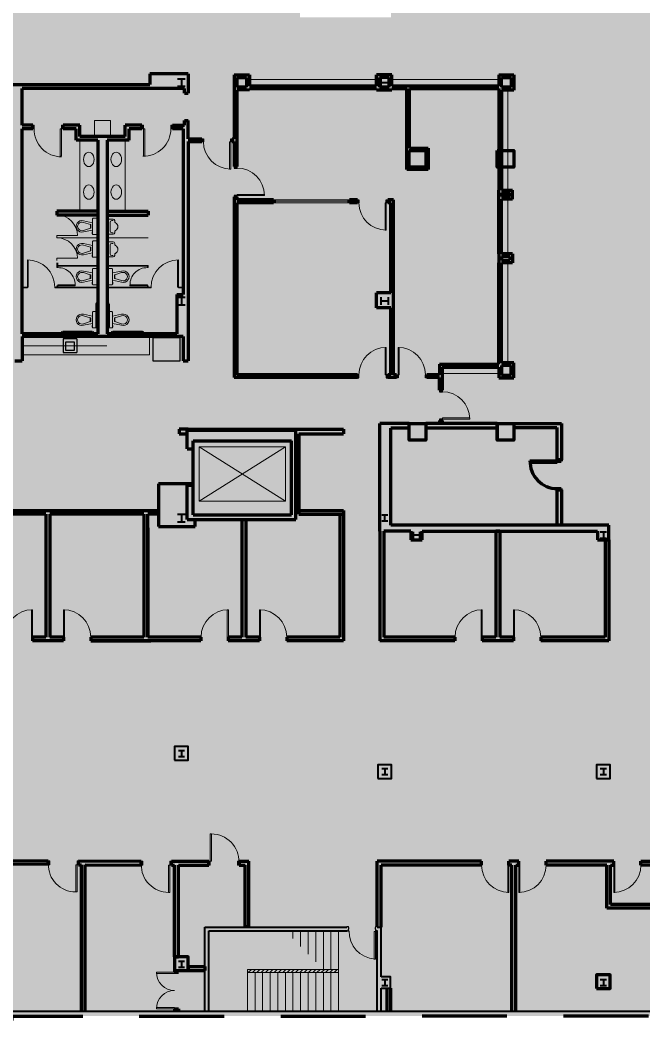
# Model space of a CAD drawing. Header units: inches. Extents: x -2124 to 6036, y -4479 to 801.
# Drawn here: x 591 to 1412, y -2384 to -1068 of the extents above; entities that cross this region are included whole.
import ezdxf

# ---------------------------------------------------------------- set-up
doc = ezdxf.new("R2010")
doc.units = ezdxf.units.IN
doc.header["$MEASUREMENT"] = 0
doc.linetypes.add('DGN Style 2', pattern=[186.341636, 111.804981, -74.536654])
doc.layers.add('A-AREA-TENANT 6', color=7, linetype='DGN Style 2', lineweight=80, true_color=0xb3ecff)
doc.layers.add('A-AREA-UNKNOWN', color=7, linetype='DGN Style 2', lineweight=80, true_color=0xff6b6e)
for name, color, linetype, lineweight in [('A-AREA-VERTICAL', 253, 'DGN Style 2', 80), ('a-bp-02N-_-03S - A-COLS', 2, 'Continuous', 70), ('a-bp-02N-_-03S - A-DOOR', 1, 'Continuous', 13), ('a-bp-02N-_-03S - A-FLOR-EVTR', 2, 'Continuous', 13), ('a-bp-02N-_-03S - A-FLOR-STRS', 2, 'Continuous', 13), ('a-bp-02N-_-03S - A-GLAZ', 2, 'Continuous', 0), ('a-bp-02N-_-03S - A-WALL-FULL', 6, 'Continuous', 70), ('a-fp-02N-_-03S - A-DOOR', 1, 'Continuous', 13), ('a-fp-02N-_-03S - A-EQUIP', 2, 'Continuous', 30), ('a-fp-02N-_-03S - A-FLOR-PFIX', 3, 'Continuous', 13), ('a-fp-02N-_-03S - A-FLOR-WDWK', 7, 'Continuous', 13), ('a-fp-02N-_-03S - A-GLAZ', 2, 'Continuous', 13), ('a-fp-02N-_-03S - A-WALL-FULL', 6, 'Continuous', 70)]:
    doc.layers.add(name, color=color, linetype=linetype, lineweight=lineweight)

# ---------------------------------------------------------------- blocks, each defined once
blk = doc.blocks.new('COLUMN_1')
at = {"layer": 'a-bp-02N-_-03S - A-COLS', "linetype": 'Continuous', "lineweight": 40}
for p, q in [((-5, 5), (5, 5)), ((0, 5), (0, -5)), ((-5, -5), (5, -5))]:
    blk.add_line(p, q, dxfattribs=at)
blk = doc.blocks.new('W8_1')
at = {"layer": 'a-bp-02N-_-03S - A-COLS', "linetype": 'Continuous', "lineweight": 40}
for p, q in [((-4, 4), (4, 4)), ((0, -4), (0, 4)), ((-4, -4), (4, -4))]:
    blk.add_line(p, q, dxfattribs=at)
blk = doc.blocks.new('DRJAMB_18')
at = {"layer": 'a-bp-02N-_-03S - A-GLAZ', "lineweight": 30}
for p, q in [((0, 0.183), (0.063, 0.183)), ((0, 0.183), (0, 0.163)), ((0, 0), (0, 0.015)), ((0, 0), (0.063, 0)), ((0.063, 0.183), (0.063, 0.119)), ((0.063, 0.119), (0.079, 0.119)), ((0.063, 0.048), (0.079, 0.048)), ((0.063, 0.048), (0.063, 0)), ((0.079, 0.119), (0.079, 0.048))]:
    blk.add_line(p, q, dxfattribs=at)
blk = doc.blocks.new('DRJAMB_19')
at = {"layer": 'a-bp-02N-_-03S - A-GLAZ', "lineweight": 30}
for p, q in [((0, 0.183), (0.064, 0.183)), ((0, 0.183), (0, 0.163)), ((0, 0), (0, 0.015)), ((0, 0), (0.064, 0)), ((0.064, 0.183), (0.064, 0.119)), ((0.064, 0.119), (0.079, 0.119)), ((0.064, 0.048), (0.079, 0.048)), ((0.064, 0.048), (0.064, 0)), ((0.079, 0.119), (0.079, 0.048))]:
    blk.add_line(p, q, dxfattribs=at)
blk = doc.blocks.new('*U190')
at = {"layer": 'a-bp-02N-_-03S - A-DOOR', "lineweight": 13, "flags": 128}
blk.add_lwpolyline([(17.8, 14.6), (15.8, 14.6), (15.8, -21.5), (17.8, -21.5), (17.8, 14.6)], close=True, dxfattribs=at)
at = {"layer": 'a-bp-02N-_-03S - A-DOOR', "lineweight": 0}
blk.add_arc((18.8, 14.5), 36, 177.9186, 266.8153, dxfattribs=at)
at = {"layer": 'a-bp-02N-_-03S - A-GLAZ', "lineweight": 30, "extrusion": (0, 0, -1), "xscale": 31.49606299212599, "yscale": 31.49606299212599, "zscale": 31.49606299212599, "rotation": 180}
blk.add_blockref('DRJAMB_19', (20, 21.5), dxfattribs=at)
at = {"layer": 'a-bp-02N-_-03S - A-GLAZ', "lineweight": 30, "xscale": 31.49606299212599, "yscale": 31.49606299212599, "zscale": 31.49606299212599, "rotation": 180}
blk.add_blockref('DRJAMB_18', (20, 21.5), dxfattribs=at)
blk = doc.blocks.new('*U199')
at = {"layer": 'a-bp-02N-_-03S - A-FLOR-EVTR', "linetype": 'Continuous'}
for p, q in [((-56.875, -35.75), (-56.875, 35.75)), ((56.875, -35.75), (56.875, 35.75))]:
    blk.add_line(p, q, dxfattribs=at)
at = {"layer": 'a-bp-02N-_-03S - A-FLOR-EVTR', "linetype": 'Continuous', "lineweight": 0, "flags": 128}
for points in [[(56.875, 35.75), (-56.875, -35.75)], [(-56.875, 35.75), (56.875, -35.75)]]:
    blk.add_lwpolyline(points, dxfattribs=at)
at = {"layer": 'a-bp-02N-_-03S - A-FLOR-EVTR', "linetype": 'Continuous', "flags": 128}
for points in [[(-56.875, 35.75), (56.875, 35.75)], [(-56.875, -35.75), (56.875, -35.75)]]:
    blk.add_lwpolyline(points, dxfattribs=at)
blk = doc.blocks.new('TOILET_1')
at = {"layer": 'a-fp-02N-_-03S - A-FLOR-PFIX'}
for p, q in [((-0.312, 0), (0, 0)), ((0, 0), (0.309, 0)), ((-0.344, -0.197), (-0.344, -0.032)), ((0.309, -0.228), (-0.312, -0.228)), ((-0.233, -0.609), (-0.154, -0.228)), ((-0.17, -0.609), (-0.078, -0.32)), ((-0.078, -0.32), (-0.078, -0.304)), ((-0.078, -0.304), (0.075, -0.304)), ((0.075, -0.32), (-0.078, -0.32)), ((0.075, -0.304), (0.075, -0.32)), ((0.075, -0.32), (0.166, -0.609)), ((0.151, -0.228), (0.23, -0.609)), ((0.233, -0.244), (0.233, -0.228)), ((0.233, -0.228), (0.309, -0.228)), ((0.309, -0.244), (0.233, -0.244)), ((0.309, -0.228), (0.309, -0.244)), ((0.341, -0.032), (0.341, -0.197))]:
    blk.add_line(p, q, dxfattribs=at)
for centre, radius, start, end in [((-0.312, -0.032), 0.0317, 89.9947, 180.0018), ((-0.312, -0.197), 0.0317, 179.9982, 270.0053), ((0.309, -0.032), 0.0317, 359.9982, 90.0018), ((0.309, -0.197), 0.0317, 269.9982, 0.0018), ((-0.002, -0.675), 0.241, 164.0836, 15.9164), ((-0.002, -0.673), 0.18, 159.1532, 20.8468)]:
    blk.add_arc(centre, radius, start, end, dxfattribs=at)
blk = doc.blocks.new('COLCOV_1')
at = {"layer": 'a-fp-02N-_-03S - A-WALL-FULL', "linetype": 'Continuous', "lineweight": 40, "flags": 128}
blk.add_lwpolyline([(-9, -9), (9, -9), (9, 9), (-9, 9), (-9, -9)], close=True, dxfattribs=at)

msp = doc.modelspace()

# ---------------------------------------------------------------- hatches: boundary and pattern name
at = {"layer": 'A-AREA-TENANT 6'}
msp.add_hatch(color=256, dxfattribs=at).paths.add_polyline_path([(1430.2, -2386.9), (1587.1, -2386.9), (1587.1, -2306.6), (1592.1, -2306.6), (1592.1, -1732.9), (1610, -1732.9), (1610, -1273.8), (2117.7, -1273.8), (2117.7, -677.1), (1161.9, -677.1), (1161.9, -978.9), (1080, -978.9), (1080, -1064.4), (960.2, -1064.4), (960.2, -989.9), (797.4, -989.9), (797.4, -594.1), (998, -594.1), (998, -581.9), (954.9, -581.9), (954.9, -343.6), (1074.9, -343.6), (1074.9, 4.9), (1062, 4.9), (1062, -58.1), (1010.8, -113.5), (865.2, -113.6), (805, -48.3), (805, -3.4), (-1, -3.4), (-1, -2380.8), (811.6, -1726.4), (812.9, -1607.6), (954.9, -1608.5), (954.9, -1726.4), (811.6, -1726.4), (-1, -2380.8), (15, -2380.8), (15, -2386.9), (581, -2386.9), (581, -2381.1), (835, -2381.1), (835, -2263.9), (1067, -2263.9), (1067, -2381.1), (1430.2, -2381)])
at = {"layer": 'A-AREA-VERTICAL'}
msp.add_hatch(color=256, dxfattribs=at).paths.add_polyline_path([(811.6, -1726.4), (811.6, -1608.5), (811.6, -1607.6), (954.9, -1607.6), (954.9, -1726.4)])

# ---------------------------------------------------------------- linework, layer by layer
at = {"layer": 'A-AREA-UNKNOWN', "color": 1, "true_color": 0xff1216, "flags": 128}
msp.add_lwpolyline([(15, -2380.8), (15, -2386.9), (581, -2386.9), (581, -2381.1), (835, -2381.1), (1067, -2381.1), (1430.2, -2381), (1430.2, -2386.9), (1587.1, -2386.9), (1587.1, -2306.6), (1592.1, -2306.6), (1592.1, -1828.3), (1592.1, -1732.9), (1610, -1732.9), (1610, -1273.8), (2405.8, -1273.8), (2405.8, -1283.2), (2613.1, -1283.2), (2613.1, -1289), (2775.9, -1289), (2775.9, -776), (2775.9, -704), (2644.2, -704), (2644.2, -263.5), (2774.8, -263.5), (2775.6, -58.3), (2739.6, -58.3), (2739.6, -30.1), (2339.7, -30.1), (2339.7, 6.7), (1578, 6.7), (1578, 5.6), (1062, 4.9), (1062, -58.1), (1045.2, -76.2), (1010.8, -113.5), (865.2, -113.6), (805, -48.3), (805, -3.4), (-1, -3.4), (-1, -2380.8), (15, -2380.8)], close=True, dxfattribs=at)
at = {"layer": 'A-AREA-VERTICAL', "extrusion": (0, 0, -1)}
msp.add_solid([(-835, -2263.9), (-1067, -2263.9), (-835, -2381.1), (-1067, -2381.1)], dxfattribs=at)
at = {"layer": 'a-bp-02N-_-03S - A-COLS', "linetype": 'Continuous', "lineweight": 70, "flags": 128}
for points in [[(1104.2, -1240), (1126.2, -1240), (1126.2, -1262), (1104.2, -1262), (1104.2, -1240)], [(1220.2, -1240), (1242.2, -1240), (1242.2, -1262), (1220.2, -1262), (1220.2, -1240)], [(1104.2, -1600), (1126.2, -1600), (1126.2, -1622), (1104.2, -1622), (1104.2, -1600)], [(1220.2, -1600), (1242.2, -1600), (1242.2, -1622), (1220.2, -1622), (1220.2, -1600)]]:
    msp.add_lwpolyline(points, close=True, dxfattribs=at)
at = {"layer": 'a-bp-02N-_-03S - A-FLOR-STRS'}
for p, q in [((951, -2279.1), (951, -2268.9)), ((961, -2289.3), (961, -2268.9)), ((971, -2299.5), (971, -2268.9)), ((981, -2309.7), (981, -2268.9)), ((991, -2319.9), (991, -2268.9)), ((1001, -2319.9), (1001, -2268.9)), ((1011, -2319.9), (1011, -2268.9)), ((891, -2323.9), (891, -2319.9)), ((891, -2319.9), (1011, -2319.9)), ((891, -2323.9), (1011, -2323.9)), ((891, -2323.9), (891, -2374.9)), ((892.1, -2323.9), (896.1, -2319.9)), ((897.8, -2323.9), (901.8, -2319.9)), ((901, -2323.9), (901, -2374.9)), ((903.5, -2323.9), (907.5, -2319.9)), ((909.1, -2323.9), (913.1, -2319.9)), ((911, -2323.9), (911, -2374.9)), ((914.8, -2323.9), (918.8, -2319.9)), ((920.4, -2323.9), (924.4, -2319.9)), ((921, -2323.9), (921, -2374.9)), ((926.1, -2323.9), (930.1, -2319.9)), ((931, -2323.9), (931, -2374.9)), ((931.7, -2323.9), (935.7, -2319.9)), ((937.4, -2323.9), (941.4, -2319.9)), ((941, -2323.9), (941, -2374.9)), ((943.1, -2323.9), (947.1, -2319.9)), ((948.7, -2323.9), (952.7, -2319.9)), ((951, -2323.9), (951, -2374.9)), ((954.4, -2323.9), (958.4, -2319.9)), ((960, -2323.9), (964, -2319.9)), ((961, -2323.9), (961, -2374.9)), ((965.7, -2323.9), (969.7, -2319.9)), ((971, -2323.9), (971, -2374.9)), ((971.3, -2323.9), (975.3, -2319.9)), ((977, -2323.9), (981, -2319.9)), ((981, -2323.9), (981, -2374.9)), ((982.6, -2323.9), (986.6, -2319.9)), ((988.3, -2323.9), (992.3, -2319.9)), ((991, -2323.9), (991, -2374.9)), ((994, -2323.9), (998, -2319.9)), ((999.6, -2323.9), (1003.6, -2319.9)), ((1001, -2323.9), (1001, -2374.9)), ((1005.3, -2323.9), (1009.3, -2319.9)), ((1010.9, -2323.9), (1011, -2323.8)), ((1011, -2323.9), (1011, -2319.9)), ((1011, -2323.9), (1011, -2374.9))]:
    msp.add_line(p, q, dxfattribs=at)
at = {"layer": 'a-bp-02N-_-03S - A-WALL-FULL'}
for p, q in [((811.6, -1608.5), (954.9, -1608.5)), ((811.6, -1633.4), (811.6, -1608.5)), ((954.9, -1726.4), (954.9, -1608.5)), ((819.6, -1622.9), (948.9, -1622.9)), ((819.6, -1633.4), (819.6, -1622.9)), ((948.9, -1720.4), (948.9, -1622.9)), ((811.6, -1633.4), (819.6, -1633.4)), ((811.6, -1726.4), (811.6, -1681.4)), ((811.6, -1681.4), (819.6, -1681.4)), ((819.6, -1693.4), (819.6, -1681.4)), ((819.6, -1720.4), (819.6, -1693.4)), ((819.6, -1720.4), (948.9, -1720.4)), ((811.6, -1726.4), (954.9, -1726.4))]:
    msp.add_line(p, q, dxfattribs=at)
at = {"layer": 'a-bp-02N-_-03S - A-WALL-FULL', "linetype": 'Continuous'}
msp.add_line((819.6, -1681.4), (819.6, -1633.4), dxfattribs=at)
at = {"layer": 'a-bp-02N-_-03S - A-WALL-FULL', "linetype": 'Continuous', "lineweight": 40}
for p, q in [((835, -2374.9), (835, -2263.9)), ((835, -2263.9), (1022, -2263.9)), ((840, -2374.9), (840, -2268.9)), ((840, -2268.9), (1022, -2268.9)), ((1062, -2263.9), (1067, -2263.9)), ((1062, -2374.9), (1062, -2268.9)), ((1067, -2329.4), (1067, -2263.9)), ((1067, -2374.9), (1067, -2344.4))]:
    msp.add_line(p, q, dxfattribs=at)
at = {"layer": 'a-bp-02N-_-03S - A-WALL-FULL', "linetype": 'Continuous', "lineweight": 40, "flags": 128}
for points in [[(1067, -2344.4), (1079.5, -2344.4), (1079.5, -2329.4), (1067, -2329.4)], [(15.5, -2374.9), (1578, -2374.9), (1578, -2344.4)]]:
    msp.add_lwpolyline(points, dxfattribs=at)
at = {"layer": 'a-fp-02N-_-03S - A-DOOR'}
for p, q in [((608, -1206.5), (610, -1206.5)), ((610, -1211.4), (610, -1206.5)), ((646, -1211.5), (646, -1206.5)), ((648, -1206.5), (646, -1206.5)), ((752, -1206.5), (754, -1206.5)), ((754, -1211.5), (754, -1206.5)), ((790, -1211.5), (790, -1206.5)), ((792, -1206.5), (790, -1206.5)), ((608, -1211.5), (610, -1211.5)), ((644.2, -1211.5), (644.2, -1247.5)), ((646, -1211.5), (644.2, -1211.5)), ((646, -1211.5), (648, -1211.5)), ((646, -1211.5), (646, -1247.5)), ((754, -1211.5), (752, -1211.5)), ((754, -1211.5), (754, -1247.5)), ((754, -1211.5), (755.8, -1211.5)), ((755.8, -1211.5), (755.8, -1247.5)), ((792, -1211.5), (790, -1211.5)), ((646, -1247.5), (644.2, -1247.5)), ((754, -1247.5), (755.8, -1247.5)), ((841.9, -2177.1), (841.9, -2141.1)), ((841.9, -2141.1), (843.7, -2141.1)), ((843.7, -2177.1), (843.7, -2141.1)), ((628.4, -2176.6), (630.4, -2176.6)), ((628.4, -2181.6), (630.4, -2181.6)), ((630.4, -2181.6), (630.4, -2176.6)), ((664.6, -2181.6), (664.6, -2217.6)), ((666.4, -2181.6), (664.6, -2181.6)), ((666.4, -2181.6), (666.4, -2176.6)), ((668.4, -2176.6), (666.4, -2176.6)), ((666.4, -2181.6), (668.4, -2181.6)), ((666.4, -2181.6), (666.4, -2217.6)), ((750.9, -2177.1), (752.9, -2177.1)), ((750.9, -2182.1), (752.9, -2182.1)), ((752.9, -2182.1), (752.9, -2177.1)), ((787.1, -2182.1), (787.1, -2218.1)), ((788.9, -2182.1), (787.1, -2182.1)), ((788.9, -2182.1), (788.9, -2177.1)), ((790.9, -2177.1), (788.9, -2177.1)), ((788.9, -2182.1), (790.9, -2182.1)), ((788.9, -2182.1), (788.9, -2218.1)), ((839.9, -2177.1), (841.9, -2177.1)), ((841.9, -2182.1), (839.9, -2182.1)), ((841.9, -2182.1), (841.9, -2177.1)), ((841.9, -2177.1), (843.7, -2177.1)), ((877.9, -2182.1), (877.9, -2177.1)), ((879.9, -2177.1), (877.9, -2177.1)), ((879.9, -2182.1), (877.9, -2182.1)), ((666.4, -2217.6), (664.6, -2217.6)), ((788.9, -2218.1), (787.1, -2218.1)), ((794.9, -2323.5), (770.9, -2323.5)), ((770.9, -2325.2), (770.9, -2323.5)), ((794.9, -2325.2), (770.9, -2325.2)), ((794.9, -2325.2), (794.9, -2323.5)), ((794.9, -2369.8), (770.9, -2369.8)), ((770.9, -2369.8), (770.9, -2371.5)), ((794.9, -2371.5), (770.9, -2371.5)), ((794.9, -2369.8), (794.9, -2371.5))]:
    msp.add_line(p, q, dxfattribs=at)
at = {"layer": 'a-fp-02N-_-03S - A-DOOR', "flags": 128}
for points in [[(867.5, -1228.4), (868.9, -1228.4), (868.9, -1264.4), (867.5, -1264.4), (867.5, -1228.4)], [(877.3, -1297.9), (877.3, -1299.2), (913.3, -1299.2), (913.3, -1297.9), (877.3, -1297.9)], [(1072.5, -1309), (1073.9, -1309), (1073.9, -1345), (1072.5, -1345), (1072.5, -1309)], [(1072.5, -1535.6), (1073.9, -1535.6), (1073.9, -1499.6), (1072.5, -1499.6), (1072.5, -1535.6)], [(1090.9, -1535.6), (1089.5, -1535.6), (1089.5, -1499.6), (1090.9, -1499.6), (1090.9, -1535.6)], [(1148, -1592.6), (1148, -1594), (1184, -1594), (1184, -1592.6), (1148, -1592.6)], [(606.3, -1881.5), (607.7, -1881.5), (607.7, -1845.5), (606.3, -1845.5), (606.3, -1881.5)], [(649.9, -1881.5), (648.5, -1881.5), (648.5, -1845.5), (649.9, -1845.5), (649.9, -1881.5)], [(864.4, -1881.5), (865.8, -1881.5), (865.8, -1845.5), (864.4, -1845.5), (864.4, -1881.5)], [(908, -1881.5), (906.7, -1881.5), (906.7, -1845.5), (908, -1845.5), (908, -1881.5)], [(1199.1, -1881.5), (1200.5, -1881.5), (1200.5, -1845.5), (1199.1, -1845.5), (1199.1, -1881.5)], [(1242.7, -1881.5), (1241.4, -1881.5), (1241.4, -1845.5), (1242.7, -1845.5), (1242.7, -1881.5)], [(1234.2, -2182.1), (1235.6, -2182.1), (1235.6, -2218.1), (1234.2, -2218.1), (1234.2, -2182.1)], [(1250, -2182.1), (1248.6, -2182.1), (1248.6, -2218.1), (1250, -2218.1), (1250, -2182.1)], [(1375, -2182.1), (1373.6, -2182.1), (1373.6, -2218.1), (1375, -2218.1), (1375, -2182.1)]]:
    msp.add_lwpolyline(points, close=True, dxfattribs=at)
at = {"layer": 'a-fp-02N-_-03S - A-DOOR'}
for centre, radius, start, end in [((646, -1212.4), 36, 178.293, 270), ((754, -1211.5), 36, 268.293, 0), ((843.7, -2177.1), 36, 358.293, 90), ((664.6, -2181.6), 36, 178.293, 270), ((787.1, -2182.1), 36, 178.293, 270), ((794.9, -2323.5), 24, 180, 270), ((794.9, -2371.5), 24, 90, 180)]:
    msp.add_arc(centre, radius, start, end, dxfattribs=at)
at = {"layer": 'a-fp-02N-_-03S - A-DOOR', "lineweight": 0}
for centre, start, end in [((868.9, -1228.4), 180, 270), ((877.3, -1299.2), 360, 90), ((1073.9, -1309), 180, 270), ((1073.9, -1535.6), 90, 180), ((1089.5, -1535.6), 0, 90), ((1148, -1594), 360, 90), ((607.7, -1881.5), 90, 180), ((648.5, -1881.5), 0, 90), ((865.8, -1881.5), 90, 180), ((906.7, -1881.5), 0, 90), ((1200.5, -1881.5), 90, 180), ((1241.4, -1881.5), 0, 90), ((1235.6, -2182.1), 180, 270)]:
    msp.add_arc(centre, 36, start, end, dxfattribs=at)
at = {"layer": 'a-fp-02N-_-03S - A-DOOR', "lineweight": 0, "extrusion": (0, 0, -1)}
for centre in [(-1248.6, -2182.1), (-1373.6, -2182.1)]:
    msp.add_arc(centre, 36, 180, 270, dxfattribs=at)
at = {"layer": 'a-fp-02N-_-03S - A-EQUIP'}
for p, q in [((666.2, -1488.4), (648.2, -1488.4)), ((648.2, -1488.4), (648.2, -1506.4)), ((663.2, -1492.9), (651.2, -1492.9)), ((651.2, -1492.9), (651.2, -1503.4)), ((663.2, -1503.4), (663.2, -1492.9)), ((666.2, -1488.4), (666.2, -1506.4)), ((648.2, -1506.4), (666.2, -1506.4)), ((651.2, -1503.4), (663.2, -1503.4))]:
    msp.add_line(p, q, dxfattribs=at)
at = {"layer": 'a-fp-02N-_-03S - A-EQUIP', "flags": 128}
msp.add_lwpolyline([(802.1, -1517.1), (802.1, -1487.1), (766.1, -1487.1), (766.1, -1517.1), (802.1, -1517.1)], dxfattribs=at)
at = {"layer": 'a-fp-02N-_-03S - A-FLOR-PFIX'}
for p, q in [((689.5, -1200.5), (710.5, -1200.5)), ((689.5, -1221.5), (689.5, -1200.5)), ((710.5, -1200.5), (710.5, -1221.5)), ((670, -1226.4), (670, -1320.2)), ((730, -1226.4), (730, -1320.2)), ((675.2, -1249.3), (675, -1251.7)), ((675.9, -1247), (675.2, -1249.3)), ((677, -1245), (675.9, -1247)), ((678.4, -1243.5), (677, -1245)), ((680.1, -1242.6), (678.4, -1243.5)), ((681.9, -1242.3), (680.1, -1242.6)), ((683.7, -1242.6), (681.9, -1242.3)), ((685.4, -1243.5), (683.7, -1242.6)), ((686.8, -1245), (685.4, -1243.5)), ((687.9, -1247), (686.8, -1245)), ((688.6, -1249.3), (687.9, -1247)), ((688.9, -1251.7), (688.6, -1249.3)), ((711.1, -1251.7), (711.4, -1249.3)), ((711.4, -1249.3), (712.1, -1247)), ((712.1, -1247), (713.2, -1245)), ((713.2, -1245), (714.6, -1243.5)), ((714.6, -1243.5), (716.3, -1242.6)), ((716.3, -1242.6), (718.1, -1242.3)), ((718.1, -1242.3), (719.9, -1242.6)), ((719.9, -1242.6), (721.6, -1243.5)), ((721.6, -1243.5), (723, -1245)), ((723, -1245), (724.1, -1247)), ((724.1, -1247), (724.8, -1249.3)), ((724.8, -1249.3), (725, -1251.7)), ((675, -1251.7), (675.2, -1254.2)), ((675.2, -1254.2), (675.9, -1256.5)), ((675.9, -1256.5), (677, -1258.4)), ((677, -1258.4), (678.4, -1259.9)), ((678.4, -1259.9), (680.1, -1260.9)), ((680.1, -1260.9), (681.9, -1261.2)), ((681.9, -1261.2), (683.7, -1260.9)), ((683.7, -1260.9), (685.4, -1259.9)), ((685.4, -1259.9), (686.8, -1258.4)), ((686.8, -1258.4), (687.9, -1256.5)), ((687.9, -1256.5), (688.6, -1254.2)), ((688.6, -1254.2), (688.9, -1251.7)), ((711.4, -1254.2), (711.1, -1251.7)), ((712.1, -1256.5), (711.4, -1254.2)), ((713.2, -1258.4), (712.1, -1256.5)), ((714.6, -1259.9), (713.2, -1258.4)), ((716.3, -1260.9), (714.6, -1259.9)), ((718.1, -1261.2), (716.3, -1260.9)), ((719.9, -1260.9), (718.1, -1261.2)), ((721.6, -1259.9), (719.9, -1260.9)), ((723, -1258.4), (721.6, -1259.9)), ((724.1, -1256.5), (723, -1258.4)), ((724.8, -1254.2), (724.1, -1256.5)), ((725, -1251.7), (724.8, -1254.2)), ((677, -1288.2), (675.9, -1290.1)), ((678.4, -1286.7), (677, -1288.2)), ((680.1, -1285.7), (678.4, -1286.7)), ((681.9, -1285.4), (680.1, -1285.7)), ((683.7, -1285.7), (681.9, -1285.4)), ((685.4, -1286.7), (683.7, -1285.7)), ((686.8, -1288.2), (685.4, -1286.7)), ((687.9, -1290.1), (686.8, -1288.2)), ((712.1, -1290.1), (713.2, -1288.2)), ((713.2, -1288.2), (714.6, -1286.7)), ((714.6, -1286.7), (716.3, -1285.7)), ((716.3, -1285.7), (718.1, -1285.4)), ((718.1, -1285.4), (719.9, -1285.7)), ((719.9, -1285.7), (721.6, -1286.7)), ((721.6, -1286.7), (723, -1288.2)), ((723, -1288.2), (724.1, -1290.1)), ((675.2, -1292.4), (675, -1294.9)), ((675, -1294.9), (675.2, -1297.3)), ((675.9, -1290.1), (675.2, -1292.4)), ((675.2, -1297.3), (675.9, -1299.6)), ((675.9, -1299.6), (677, -1301.5)), ((677, -1301.5), (678.4, -1303)), ((685.4, -1303), (686.8, -1301.5)), ((686.8, -1301.5), (687.9, -1299.6)), ((688.6, -1292.4), (687.9, -1290.1)), ((687.9, -1299.6), (688.6, -1297.3)), ((688.9, -1294.9), (688.6, -1292.4)), ((688.6, -1297.3), (688.9, -1294.9)), ((711.1, -1294.9), (711.4, -1292.4)), ((711.4, -1297.3), (711.1, -1294.9)), ((711.4, -1292.4), (712.1, -1290.1)), ((712.1, -1299.6), (711.4, -1297.3)), ((713.2, -1301.5), (712.1, -1299.6)), ((714.6, -1303), (713.2, -1301.5)), ((723, -1301.5), (721.6, -1303)), ((724.1, -1299.6), (723, -1301.5)), ((724.1, -1290.1), (724.8, -1292.4)), ((724.8, -1297.3), (724.1, -1299.6)), ((724.8, -1292.4), (725, -1294.9)), ((725, -1294.9), (724.8, -1297.3)), ((678.4, -1303), (680.1, -1304)), ((680.1, -1304), (681.9, -1304.3)), ((681.9, -1304.3), (683.7, -1304)), ((683.7, -1304), (685.4, -1303)), ((716.3, -1304), (714.6, -1303)), ((718.1, -1304.3), (716.3, -1304)), ((719.9, -1304), (718.1, -1304.3)), ((721.6, -1303), (719.9, -1304)), ((714.1, -1330.4), (706.1, -1330.4)), ((710.1, -1334.4), (710.1, -1346.4)), ((714.1, -1332.4), (712.1, -1332.4)), ((716.1, -1333.4), (716.1, -1332.4)), ((639.9, -1355.1), (639.9, -1352.1)), ((639.9, -1352.1), (666.9, -1352.1)), ((694, -1355.1), (639.9, -1355.1)), ((706, -1355.1), (760.1, -1355.1)), ((706.1, -1350.4), (714.1, -1350.4)), ((712.1, -1348.4), (714.1, -1348.4)), ((716.1, -1348.4), (716.1, -1347.3)), ((714.1, -1360.4), (706.1, -1360.4)), ((710.1, -1364.4), (710.1, -1376.4)), ((714.1, -1362.4), (712.1, -1362.4)), ((716.1, -1363.4), (716.1, -1362.4)), ((706.1, -1380.4), (714.1, -1380.4)), ((712.1, -1378.4), (714.1, -1378.4)), ((716.1, -1378.4), (716.1, -1377.3)), ((601, -1420.2), (601, -1384.2)), ((602, -1420.2), (602, -1384.2)), ((639.9, -1382.1), (666.9, -1382.1)), ((639.9, -1385.1), (639.9, -1382.1)), ((639.9, -1394.3), (639.9, -1388.2)), ((639.9, -1394.3), (640.9, -1394.3)), ((640.9, -1394.3), (640.9, -1388.2)), ((694, -1391.4), (640.9, -1391.4)), ((694, -1392.4), (640.9, -1392.4)), ((706, -1391.4), (759.1, -1391.4)), ((706, -1392.4), (759.1, -1392.4)), ((759.1, -1394.3), (759.1, -1391.4)), ((760.1, -1391.4), (759.1, -1391.4)), ((760.1, -1394.3), (759.1, -1394.3)), ((760.1, -1394.3), (760.1, -1391.4)), ((799, -1420.2), (799, -1384.2)), ((800, -1420.2), (800, -1384.2)), ((674.8, -1399), (686.8, -1401.5)), ((674.8, -1401), (683.9, -1403.9)), ((683.9, -1408.7), (683.9, -1403.9)), ((683.9, -1403.9), (684.4, -1403.9)), ((684.4, -1403.9), (684.4, -1408.7)), ((686.8, -1416.1), (686.8, -1396.5)), ((687.8, -1395.5), (693, -1395.5)), ((694, -1396.5), (694, -1406.4)), ((694, -1406.4), (694, -1416.1)), ((706, -1396.5), (706, -1406.4)), ((706, -1406.4), (706, -1416.1)), ((712.2, -1395.5), (707, -1395.5)), ((713.2, -1416.1), (713.2, -1396.5)), ((725.2, -1399), (713.2, -1401.5)), ((716.1, -1403.9), (715.6, -1403.9)), ((715.6, -1403.9), (715.6, -1408.7)), ((725.2, -1401), (716.1, -1403.9)), ((716.1, -1408.7), (716.1, -1403.9)), ((601, -1420.2), (593.9, -1420.2)), ((601, -1421.2), (601, -1420.2)), ((601, -1420.2), (602, -1420.2)), ((694, -1420.2), (637, -1420.2)), ((637, -1420.2), (637, -1421.2)), ((639.9, -1420.2), (639.9, -1418.3)), ((639.9, -1418.3), (640.9, -1418.3)), ((639.9, -1420.2), (640.9, -1420.2)), ((640.9, -1417.3), (663.9, -1417.3)), ((640.9, -1417.3), (640.9, -1418.3)), ((640.9, -1418.3), (663.9, -1418.3)), ((640.9, -1420.2), (640.9, -1418.3)), ((642, -1420.2), (642, -1421.2)), ((663.9, -1417.3), (663.9, -1418.3)), ((683.9, -1408.7), (674.8, -1411.6)), ((686.8, -1411.1), (674.8, -1413.6)), ((684.4, -1408.7), (683.9, -1408.7)), ((686.3, -1416.1), (686.3, -1413.7)), ((686.3, -1413.7), (686.8, -1413.7)), ((686.8, -1416.1), (686.3, -1416.1)), ((686.8, -1413.7), (686.8, -1416.1)), ((693, -1417.1), (687.8, -1417.1)), ((706, -1420.2), (764, -1420.2)), ((707, -1417.1), (712.2, -1417.1)), ((713.2, -1411.1), (725.2, -1413.6)), ((713.7, -1413.7), (713.2, -1413.7)), ((713.2, -1413.7), (713.2, -1416.1)), ((713.2, -1416.1), (713.7, -1416.1)), ((713.7, -1416.1), (713.7, -1413.7)), ((715.6, -1408.7), (716.1, -1408.7)), ((716.1, -1408.7), (725.2, -1411.6)), ((759.1, -1417.3), (736.1, -1417.3)), ((736.1, -1417.3), (736.1, -1418.3)), ((759.1, -1418.3), (736.1, -1418.3)), ((759.1, -1417.3), (759.1, -1418.3)), ((759.1, -1420.2), (759.1, -1418.3)), ((760.1, -1418.3), (759.1, -1418.3)), ((760.1, -1420.2), (759.1, -1420.2)), ((760.1, -1420.2), (760.1, -1418.3)), ((764, -1420.2), (764, -1421.2)), ((799, -1420.2), (800, -1420.2)), ((800, -1420.2), (806.1, -1420.2)), ((800, -1420.2), (800, -1421.2)), ((601, -1421.2), (593.9, -1421.2)), ((694, -1421.2), (637, -1421.2)), ((706, -1421.2), (764, -1421.2)), ((800, -1421.2), (806.1, -1421.2)), ((691, -1442.3), (691, -1472.3)), ((692.5, -1442.3), (692.5, -1472.3)), ((693.3, -1440), (693.5, -1440)), ((693.3, -1441.5), (693.5, -1441.5)), ((693.5, -1439), (694, -1439)), ((693.5, -1442.5), (693.5, -1439)), ((693.5, -1442.5), (694, -1442.5)), ((706.5, -1439.2), (706, -1439.2)), ((706.5, -1442.7), (706, -1442.7)), ((706.5, -1442.7), (706.5, -1439.2)), ((706.7, -1440.2), (706.5, -1440.2)), ((706.7, -1441.7), (706.5, -1441.7)), ((707.5, -1442.5), (707.5, -1472.5)), ((709, -1442.5), (709, -1472.5)), ((674.8, -1455.9), (686.8, -1458.4)), ((674.8, -1457.9), (683.9, -1460.8)), ((686.8, -1473), (686.8, -1453.4)), ((687.8, -1452.4), (693, -1452.4)), ((694, -1453.4), (694, -1463.2)), ((706, -1453.4), (706, -1463.2)), ((712.2, -1452.4), (707, -1452.4)), ((713.2, -1473), (713.2, -1453.4)), ((725.2, -1455.9), (713.2, -1458.4)), ((725.2, -1457.9), (716.1, -1460.8)), ((683.9, -1465.6), (674.8, -1468.5)), ((686.8, -1468), (674.8, -1470.5)), ((683.9, -1465.6), (683.9, -1460.8)), ((683.9, -1460.8), (684.4, -1460.8)), ((684.4, -1465.6), (683.9, -1465.6)), ((684.4, -1460.8), (684.4, -1465.6)), ((686.3, -1473), (686.3, -1470.6)), ((686.3, -1470.6), (686.8, -1470.6)), ((686.8, -1473), (686.3, -1473)), ((686.8, -1470.6), (686.8, -1473)), ((693.3, -1473), (693.5, -1473)), ((693.5, -1472), (694, -1472)), ((693.5, -1472), (693.5, -1475.5)), ((694, -1463.2), (694, -1473)), ((706, -1463.2), (706, -1473)), ((706.5, -1472.2), (706, -1472.2)), ((706.5, -1472.2), (706.5, -1475.7)), ((706.7, -1473.2), (706.5, -1473.2)), ((713.2, -1468), (725.2, -1470.5)), ((713.7, -1470.6), (713.2, -1470.6)), ((713.2, -1470.6), (713.2, -1473)), ((713.2, -1473), (713.7, -1473)), ((713.7, -1473), (713.7, -1470.6)), ((716.1, -1460.8), (715.6, -1460.8)), ((715.6, -1460.8), (715.6, -1465.6)), ((715.6, -1465.6), (716.1, -1465.6)), ((716.1, -1465.6), (716.1, -1460.8)), ((716.1, -1465.6), (725.2, -1468.5)), ((647.8, -1480.7), (644.3, -1480.7)), ((644.3, -1480.7), (644.3, -1481.2)), ((645.3, -1480.4), (645.3, -1480.7)), ((646.8, -1480.4), (646.8, -1480.7)), ((686.5, -1478.2), (647.5, -1478.2)), ((686.5, -1479.7), (647.5, -1479.7)), ((647.8, -1480.7), (647.8, -1481.2)), ((686.3, -1480.7), (686.3, -1481.2)), ((686.3, -1480.7), (689.8, -1480.7)), ((687.3, -1480.4), (687.3, -1480.7)), ((693, -1474), (687.8, -1474)), ((688.8, -1480.4), (688.8, -1480.7)), ((689.8, -1480.7), (689.8, -1481.2)), ((693.3, -1474.5), (693.5, -1474.5)), ((693.5, -1475.5), (694, -1475.5)), ((706.5, -1475.7), (706, -1475.7)), ((706.7, -1474.7), (706.5, -1474.7)), ((707, -1474), (712.2, -1474)), ((710.2, -1480.7), (710.2, -1481.2)), ((713.7, -1480.7), (710.2, -1480.7)), ((711.2, -1480.4), (711.2, -1480.7)), ((712.7, -1480.4), (712.7, -1480.7)), ((713.5, -1478.2), (752.5, -1478.2)), ((713.5, -1479.7), (752.5, -1479.7)), ((713.7, -1480.7), (713.7, -1481.2)), ((752.2, -1480.7), (752.2, -1481.2)), ((752.2, -1480.7), (755.7, -1480.7)), ((753.2, -1480.4), (753.2, -1480.7)), ((754.7, -1480.4), (754.7, -1480.7)), ((755.7, -1480.7), (755.7, -1481.2))]:
    msp.add_line(p, q, dxfattribs=at)
for centre, radius, start, end in [((639.9, -1352.1), 27, 0, 90), ((712.1, -1334.4), 2, 90, 180), ((714.1, -1332.4), 2, 0, 90), ((718.1, -1333.4), 2, 180, 241.434), ((714.3, -1340.4), 5.91, 298.566, 61.434), ((639.9, -1382.1), 27, 0, 90), ((712.1, -1346.4), 2, 180, 270), ((714.1, -1348.4), 2, 270, 0), ((718.1, -1347.3), 2, 118.5663, 180), ((712.1, -1364.4), 2, 90, 180), ((714.1, -1362.4), 2, 0, 90), ((718.1, -1363.4), 2, 180, 241.434), ((714.3, -1370.4), 5.91, 298.566, 61.434), ((712.1, -1376.4), 2, 180, 270), ((714.1, -1378.4), 2, 270, 0), ((718.1, -1377.3), 2, 118.5663, 180), ((601, -1420.2), 36, 0, 90), ((641.3, -1416.9), 22.5, 358.8403, 91.1597), ((758.7, -1416.9), 22.5, 88.8403, 181.1597), ((800, -1420.2), 36, 90, 180), ((672.7, -1406.3), 7.58, 74.0836, 285.9164), ((672.8, -1406.3), 5.66, 69.1532, 290.8468), ((687.8, -1396.5), 0.998, 89.9982, 180.0053), ((693, -1396.5), 0.998, 359.9947, 90.0018), ((707, -1396.5), 0.998, 89.9982, 180.0053), ((712.2, -1396.5), 0.998, 359.9947, 90.0018), ((727.3, -1406.3), 7.58, 254.0836, 105.9164), ((727.2, -1406.3), 5.66, 249.1532, 110.8468), ((687.8, -1416.1), 0.998, 179.9982, 270.0018), ((693, -1416.1), 0.998, 269.9982, 0.0018), ((707, -1416.1), 0.998, 179.9982, 270.0018), ((712.2, -1416.1), 0.998, 269.9982, 0.0018), ((693.3, -1442.3), 2.25, 90, 180), ((693.3, -1442.3), 0.75, 90, 180), ((706.7, -1442.5), 2.25, 0, 90), ((706.7, -1442.5), 0.75, 0, 90), ((672.7, -1463.2), 7.58, 74.0836, 285.9164), ((672.8, -1463.2), 5.66, 69.1532, 290.8468), ((687.8, -1453.4), 0.998, 89.9982, 180.0053), ((693, -1453.4), 0.998, 359.9947, 90.0018), ((707, -1453.4), 0.998, 89.9982, 180.0053), ((712.2, -1453.4), 0.998, 359.9947, 90.0018), ((727.3, -1463.2), 7.58, 254.0836, 105.9164), ((727.2, -1463.2), 5.66, 249.1532, 110.8468), ((687.8, -1473), 0.998, 179.9982, 270.0018), ((693.3, -1472.3), 2.25, 180, 270), ((693.3, -1472.3), 0.75, 180, 270), ((693, -1473), 0.998, 269.9982, 0.0018), ((707, -1473), 0.998, 179.9982, 270.0018), ((706.7, -1472.5), 2.25, 270, 0), ((706.7, -1472.5), 0.75, 270, 0), ((712.2, -1473), 0.998, 269.9982, 0.0018), ((647.5, -1480.4), 2.25, 90, 180), ((647.5, -1480.4), 0.75, 90, 180), ((686.5, -1480.4), 2.25, 0, 90), ((686.5, -1480.4), 0.75, 0, 90), ((713.5, -1480.4), 2.25, 90, 180), ((713.5, -1480.4), 0.75, 90, 180), ((752.5, -1480.4), 2.25, 0, 90), ((752.5, -1480.4), 0.75, 0, 90)]:
    msp.add_arc(centre, radius, start, end, dxfattribs=at)
at = {"layer": 'a-fp-02N-_-03S - A-FLOR-WDWK'}
for p, q in [((893.5, -1146.3), (1061.2, -1146.3)), ((1081.2, -1146.3), (1222.2, -1146.3)), ((1234.3, -1160.3), (1234.3, -1292.1)), ((1234.3, -1376.1), (1234.3, -1304.1)), ((1234.3, -1519.9), (1234.3, -1388.1)), ((762, -1485.4), (762, -1509.4)), ((593.9, -1509.4), (762, -1509.4)), ((1147.8, -1533.9), (1222.2, -1533.9))]:
    msp.add_line(p, q, dxfattribs=at)
at = {"layer": 'a-fp-02N-_-03S - A-FLOR-WDWK', "linetype": 'DGN Style 2', "lineweight": 0}
msp.add_line((593.9, -1497.4), (762, -1497.4), dxfattribs=at)
at = {"layer": 'a-fp-02N-_-03S - A-GLAZ'}
for p, q in [((1025.3, -1305.2), (925.3, -1305.2)), ((1025.3, -1308.9), (925.3, -1308.9)), ((1023.3, -1307), (927.3, -1307))]:
    msp.add_line(p, q, dxfattribs=at)
at = {"layer": 'a-fp-02N-_-03S - A-GLAZ', "lineweight": 30}
for p, q in [((927.3, -1305.2), (927.3, -1308.9)), ((1023.3, -1305.2), (1023.3, -1308.9))]:
    msp.add_line(p, q, dxfattribs=at)
at = {"layer": 'a-fp-02N-_-03S - A-GLAZ', "lineweight": 30, "flags": 128}
for points in [[(830.9, -1224.4), (832.9, -1224.4), (832.9, -1228.4), (830.9, -1228.4), (830.9, -1224.4)], [(868.9, -1224.4), (870.9, -1224.4), (870.9, -1228.4), (868.9, -1228.4), (868.9, -1224.4)], [(873.3, -1261.2), (873.3, -1263.2), (877.3, -1263.2), (877.3, -1261.2), (873.3, -1261.2)], [(873.3, -1299.2), (873.3, -1301.2), (877.3, -1301.2), (877.3, -1299.2), (873.3, -1299.2)], [(1035.9, -1305), (1037.9, -1305), (1037.9, -1309), (1035.9, -1309), (1035.9, -1305)], [(1073.9, -1305), (1075.9, -1305), (1075.9, -1309), (1073.9, -1309), (1073.9, -1305)], [(1035.9, -1539.6), (1037.9, -1539.6), (1037.9, -1535.6), (1035.9, -1535.6), (1035.9, -1539.6)], [(1073.9, -1539.6), (1075.9, -1539.6), (1075.9, -1535.6), (1073.9, -1535.6), (1073.9, -1539.6)], [(1089.5, -1539.6), (1087.5, -1539.6), (1087.5, -1535.6), (1089.5, -1535.6), (1089.5, -1539.6)], [(1127.5, -1539.6), (1125.5, -1539.6), (1125.5, -1535.6), (1127.5, -1535.6), (1127.5, -1539.6)], [(1144, -1556), (1144, -1558), (1148, -1558), (1148, -1556), (1144, -1556)], [(1144, -1594), (1144, -1596), (1148, -1596), (1148, -1594), (1144, -1594)]]:
    msp.add_lwpolyline(points, close=True, dxfattribs=at)
at = {"layer": 'a-fp-02N-_-03S - A-WALL-FULL'}
for p, q in [((762.4, -1139), (762.4, -1153)), ((812.9, -1139), (762.4, -1139)), ((812.9, -1139), (812.9, -1164.5)), ((873.5, -1140.3), (873.5, -1224.6)), ((873.5, -1140.3), (893.5, -1140.3)), ((877.1, -1143.9), (877.1, -1156.6)), ((877.1, -1143.9), (889.9, -1143.9)), ((889.9, -1143.9), (889.9, -1156.6)), ((893.5, -1140.3), (893.5, -1154.6)), ((1081.2, -1140.3), (1061.2, -1140.3)), ((1061.2, -1154.6), (1061.2, -1140.3)), ((1077.6, -1143.9), (1064.9, -1143.9)), ((1064.9, -1156.6), (1064.9, -1143.9)), ((1077.6, -1156.6), (1077.6, -1143.9)), ((1081.2, -1154.6), (1081.2, -1140.3)), ((1222.2, -1140.3), (1242.2, -1140.3)), ((1222.2, -1140.3), (1222.2, -1154.6)), ((1225.8, -1156.6), (1225.9, -1143.9)), ((1225.9, -1143.9), (1238.6, -1143.9)), ((1238.6, -1143.9), (1238.6, -1156.6)), ((1242.2, -1140.3), (1242.2, -1160.3)), ((568.1, -1153), (762.4, -1153)), ((889.9, -1156.6), (877.1, -1156.6)), ((893.5, -1154.6), (1061.2, -1154.6)), ((1077.6, -1156.6), (1064.9, -1156.6)), ((1081.2, -1154.6), (1222.2, -1154.6)), ((1238.6, -1156.6), (1225.8, -1156.6)), ((807.9, -1158.4), (593.9, -1158.4)), ((593.9, -1206.5), (593.9, -1158.4)), ((807.9, -1164.5), (807.9, -1158.4)), ((893.5, -1160.2), (877.1, -1160.3)), ((877.1, -1160.3), (877.1, -1261.2)), ((893.5, -1158.3), (1061.2, -1158.3)), ((893.5, -1158.3), (893.5, -1160.2)), ((1061.2, -1160.3), (1061.2, -1158.3)), ((1081.2, -1160.3), (1061.2, -1160.3)), ((1081.2, -1158.3), (1101.1, -1158.3)), ((1081.2, -1160.3), (1081.2, -1158.3)), ((1101.1, -1265), (1101.1, -1158.3)), ((1104.7, -1158.3), (1222.3, -1158.3)), ((1104.7, -1237), (1104.7, -1158.3)), ((1222.3, -1158.3), (1222.3, -1292.1)), ((1225.9, -1160.3), (1225.9, -1292.1)), ((1242.2, -1160.3), (1225.9, -1160.3)), ((608, -1206.5), (593.9, -1206.5)), ((608, -1211.4), (608, -1206.5)), ((670, -1206.5), (648, -1206.5)), ((648, -1211.4), (648, -1206.5)), ((670, -1221.5), (670, -1206.5)), ((730, -1221.5), (730, -1206.5)), ((752, -1206.5), (730, -1206.5)), ((752, -1211.4), (752, -1206.5)), ((792, -1206.5), (807.9, -1206.5)), ((792, -1211.4), (792, -1206.5)), ((593.9, -1481.8), (593.9, -1211.4)), ((608, -1211.4), (593.9, -1211.4)), ((665.1, -1211.4), (648, -1211.4)), ((665.1, -1226.4), (665.1, -1211.4)), ((730, -1221.5), (670, -1221.5)), ((734.9, -1226.4), (734.9, -1211.4)), ((752, -1211.4), (734.9, -1211.4)), ((806.1, -1211.4), (792, -1211.4)), ((806.1, -1211.4), (806.1, -1429.7)), ((694, -1226.4), (665.1, -1226.4)), ((694, -1226.4), (694, -1481.8)), ((706, -1226.4), (706, -1481.8)), ((734.9, -1226.4), (706, -1226.4)), ((812.9, -1224.6), (830.9, -1224.6)), ((812.9, -1228.3), (830.9, -1228.3)), ((812.9, -1228.3), (812.9, -1517.1)), ((830.9, -1228.3), (830.9, -1224.6)), ((870.9, -1228.3), (870.9, -1224.6)), ((870.9, -1224.6), (873.5, -1224.6)), ((870.9, -1228.3), (873.5, -1228.3)), ((873.5, -1228.3), (873.5, -1261.2)), ((1104.7, -1237), (1129.1, -1237)), ((1129.1, -1237), (1129.1, -1265)), ((877.2, -1261.2), (873.5, -1261.2)), ((1129.1, -1265), (1101.1, -1265)), ((877.2, -1301.2), (873.5, -1301.2)), ((873.5, -1301.2), (873.5, -1539.4)), ((877.2, -1301.2), (877.2, -1305.2)), ((1222.3, -1304.1), (1222.3, -1292.1)), ((1225.9, -1292.1), (1240.3, -1292.1)), ((1225.9, -1295.7), (1236.7, -1295.7)), ((1225.9, -1300.5), (1225.9, -1295.7)), ((1236.6, -1300.5), (1225.9, -1300.5)), ((1236.6, -1300.5), (1236.7, -1295.7)), ((1240.3, -1304.1), (1240.3, -1292.1)), ((925.3, -1305.2), (877.2, -1305.2)), ((877.2, -1308.9), (877.2, -1535.8)), ((925.3, -1308.9), (877.2, -1308.9)), ((925.3, -1305.2), (925.3, -1308.9)), ((925.3, -1308.9), (925.3, -1305.2)), ((1035.9, -1305.2), (1025.3, -1305.2)), ((1025.3, -1305.2), (1025.3, -1308.9)), ((1025.3, -1305.2), (1025.3, -1308.9)), ((1035.9, -1308.9), (1025.3, -1308.9)), ((1035.9, -1308.8), (1035.9, -1305.2)), ((1079.9, -1305.2), (1075.9, -1305.2)), ((1075.9, -1308.8), (1075.9, -1305.2)), ((1079.9, -1308.8), (1075.9, -1308.8)), ((1079.9, -1305.2), (1079.9, -1305.2)), ((1083.5, -1305.2), (1079.9, -1305.2)), ((1079.9, -1427.5), (1079.9, -1308.8)), ((1083.5, -1535.8), (1083.5, -1305.2)), ((1222.3, -1376.1), (1222.3, -1304.1)), ((1240.3, -1304.1), (1225.9, -1304.1)), ((1225.9, -1376.1), (1225.9, -1304.1)), ((694, -1320.2), (639.9, -1320.2)), ((639.9, -1320.2), (639.9, -1325.1)), ((694, -1325.1), (639.9, -1325.1)), ((706, -1320.2), (760.1, -1320.2)), ((706, -1325.1), (760.1, -1325.1)), ((760.1, -1320.2), (760.1, -1325.1)), ((1222.3, -1376.1), (1222.3, -1388.1)), ((1240.3, -1376.1), (1225.9, -1376.1)), ((1236.6, -1379.7), (1225.9, -1379.7)), ((1225.9, -1379.7), (1225.9, -1384.5)), ((1236.6, -1379.7), (1236.7, -1384.4)), ((1240.3, -1376.1), (1240.3, -1388.1)), ((1222.3, -1519.9), (1222.3, -1388.1)), ((1222.3, -1521.9), (1222.3, -1388.1)), ((1225.9, -1384.5), (1236.7, -1384.4)), ((1225.9, -1519.9), (1225.9, -1388.1)), ((1240.3, -1388.1), (1225.9, -1388.1)), ((798, -1429.7), (806.1, -1429.7)), ((798, -1429.7), (798, -1481.8)), ((1079.9, -1427.5), (1061.2, -1427.5)), ((1061.2, -1447.5), (1061.2, -1427.5)), ((1079.9, -1447.5), (1061.2, -1447.5)), ((1079.9, -1535.8), (1079.9, -1447.5)), ((694, -1481.8), (593.9, -1481.8)), ((798, -1481.8), (706, -1481.8)), ((1144.2, -1521.9), (1144.2, -1535.8)), ((1144.2, -1521.9), (1222.3, -1521.9)), ((1147.8, -1525.5), (1147.8, -1556)), ((1147.8, -1525.5), (1222.2, -1525.5)), ((1222.2, -1525.5), (1222.2, -1539.9)), ((1238.6, -1523.5), (1225.8, -1523.5)), ((1225.8, -1523.5), (1225.9, -1536.3)), ((1242.2, -1519.9), (1225.9, -1519.9)), ((1238.6, -1536.3), (1238.6, -1523.5)), ((1242.2, -1539.9), (1242.2, -1519.9)), ((1035.9, -1539.4), (873.5, -1539.4)), ((1035.9, -1535.8), (877.2, -1535.8)), ((1035.9, -1539.4), (1035.9, -1535.8)), ((1075.9, -1539.4), (1075.9, -1535.8)), ((1079.9, -1535.8), (1075.9, -1535.8)), ((1087.5, -1539.4), (1075.9, -1539.4)), ((1087.5, -1535.8), (1083.5, -1535.8)), ((1087.5, -1539.4), (1087.5, -1535.8)), ((1127.5, -1539.4), (1127.5, -1535.8)), ((1144.2, -1535.8), (1127.5, -1535.8)), ((1144.2, -1539.4), (1127.5, -1539.4)), ((1144.2, -1556), (1144.2, -1539.4)), ((1225.9, -1536.3), (1238.6, -1536.3)), ((1222.2, -1539.9), (1242.2, -1539.9)), ((1147.8, -1556), (1144.2, -1556)), ((1065.6, -1742), (1065.6, -1600)), ((1104.1, -1600), (1065.6, -1600)), ((1104.1, -1600), (1126.1, -1600)), ((1104.1, -1622), (1104.1, -1600)), ((1126.1, -1600), (1126.1, -1622)), ((1220.1, -1600), (1126.1, -1600)), ((1147.8, -1596), (1144.2, -1596)), ((1144.2, -1596), (1144.2, -1600)), ((1147.8, -1596), (1147.8, -1600)), ((1220.1, -1600), (1220.1, -1622)), ((1220.1, -1600), (1242.1, -1600)), ((1242.1, -1600), (1242.1, -1622)), ((1242.1, -1600), (1304.9, -1600)), ((1242.1, -1605), (1298.9, -1605)), ((1242.2, -1600), (1304.9, -1600)), ((1298.9, -1605), (1298.9, -1647.8)), ((1304.9, -1600), (1304.9, -1647.8)), ((801.2, -1607.6), (801.2, -1613.6)), ((812.9, -1607.6), (801.2, -1607.6)), ((801.2, -1613.6), (811.6, -1613.6)), ((812.9, -1607.6), (1017.6, -1607.6)), ((958.9, -1613.6), (958.9, -1719.5)), ((958.9, -1613.6), (1017.6, -1613.6)), ((1017.6, -1607.6), (1017.6, -1613.6)), ((1079.9, -1712.6), (1079.9, -1606)), ((1104.1, -1606), (1079.9, -1606)), ((1220.1, -1606), (1126.1, -1606)), ((1298.9, -1606.1), (1298.9, -1647.8)), ((1126.1, -1622), (1104.1, -1622)), ((1242.1, -1622), (1220.1, -1622)), ((1299.3, -1649.8), (1263.3, -1649.8)), ((1299.3, -1651.5), (1263.3, -1651.5)), ((1298.9, -1647.8), (1304.9, -1647.8)), ((1304.6, -1647.8), (1298.9, -1647.8)), ((1299.3, -1649.8), (1299.3, -1647.8)), ((1299.3, -1649.8), (1304.3, -1649.8)), ((1299.3, -1649.8), (1299.3, -1651.5)), ((1304.3, -1647.8), (1304.3, -1649.8)), ((819.6, -1679.6), (773.9, -1679.6)), ((773.9, -1679.6), (773.9, -1735.9)), ((1298.9, -1687.2), (1298.9, -1725.8)), ((1298.9, -1687.2), (1304.9, -1687.2)), ((1298.9, -1687.2), (1298.9, -1734)), ((1299.3, -1685.8), (1304.3, -1685.8)), ((1299.3, -1687.8), (1299.3, -1685.8)), ((1304.3, -1687.8), (1304.3, -1685.8)), ((1304.9, -1687.2), (1304.9, -1731.8)), ((1304.9, -1687.2), (1304.9, -1734)), ((392.6, -1714.5), (773.9, -1714.5)), ((625.4, -1719.5), (549, -1719.5)), ((625.4, -1719.5), (625.4, -1881.5)), ((630.5, -1719.5), (630.5, -1881.5)), ((754.5, -1719.5), (630.5, -1719.5)), ((754.5, -1719.5), (754.5, -1881.5)), ((773.9, -1719.5), (759.6, -1719.5)), ((759.6, -1881.5), (759.6, -1719.5)), ((958.9, -1714.5), (1017.6, -1714.5)), ((958.9, -1719.5), (1017.6, -1719.5)), ((1012.6, -1719.5), (1012.6, -1881.5)), ((1017.6, -1714.5), (1017.6, -1719.5)), ((1017.6, -1719.5), (1017.6, -1886.5)), ((1079.9, -1734), (1079.9, -1712.6)), ((773.9, -1735.9), (821.9, -1735.9)), ((821.9, -1735.9), (821.9, -1726.4)), ((883.7, -1726.4), (883.7, -1881.5)), ((888.7, -1726.4), (888.7, -1881.5)), ((1106.4, -1734), (1079.9, -1734)), ((1304.9, -1734), (1106.4, -1734)), ((1352.4, -1734), (1304.9, -1734)), ((1367.4, -1734), (1352.4, -1734)), ((1367.4, -1742), (1367.4, -1734)), ((754.5, -1737.5), (754.5, -1881.5)), ((759.6, -1737.5), (759.6, -1881.5)), ((1065.6, -1742), (1065.6, -1886.5)), ((1070.7, -1742), (1070.7, -1881.5)), ((1106.4, -1742), (1070.7, -1742)), ((1106.4, -1742), (1106.4, -1753.5)), ((1121.4, -1753.5), (1121.4, -1742)), ((1121.4, -1742), (1352.4, -1742)), ((1218.2, -1742), (1218.2, -1881.5)), ((1223.4, -1742), (1218.2, -1742)), ((1223.4, -1742), (1223.4, -1881.5)), ((1352.4, -1742), (1352.4, -1753.5)), ((1106.4, -1753.5), (1121.4, -1753.5)), ((1362.2, -1753.5), (1362.2, -1881.5)), ((1367.4, -1753.5), (1362.2, -1753.5)), ((1367.4, -1753.5), (1367.4, -1886.5)), ((607.5, -1881.5), (607.5, -1886.5)), ((625.4, -1881.5), (607.5, -1881.5)), ((648.5, -1881.5), (630.5, -1881.5)), ((648.5, -1881.5), (648.5, -1886.5)), ((684.5, -1881.5), (684.5, -1886.5)), ((754.5, -1881.5), (684.5, -1881.5)), ((829.7, -1881.5), (759.6, -1881.5)), ((829.7, -1881.5), (829.7, -1886.5)), ((865.7, -1881.5), (865.7, -1886.5)), ((883.7, -1881.5), (865.7, -1881.5)), ((906.7, -1881.5), (888.7, -1881.5)), ((906.7, -1881.5), (906.7, -1886.5)), ((1012.6, -1881.5), (942.7, -1881.5)), ((942.7, -1881.5), (942.7, -1886.5)), ((1164.4, -1881.5), (1070.7, -1881.5)), ((1164.4, -1881.5), (1164.4, -1886.5)), ((1200.4, -1881.5), (1200.4, -1886.5)), ((1218.2, -1881.5), (1200.4, -1881.5)), ((1241.4, -1881.5), (1223.4, -1881.5)), ((1241.4, -1881.5), (1241.4, -1886.5)), ((1362.2, -1881.5), (1277.4, -1881.5)), ((1277.4, -1881.5), (1277.4, -1886.5)), ((648.5, -1886.5), (607.5, -1886.5)), ((684.5, -1886.5), (763.6, -1886.5)), ((829.7, -1886.5), (684.5, -1886.5)), ((906.7, -1886.5), (865.7, -1886.5)), ((1017.6, -1886.5), (942.7, -1886.5)), ((1164.4, -1886.5), (1065.6, -1886.5)), ((1241.4, -1886.5), (1200.4, -1886.5)), ((1367.4, -1886.5), (1277.4, -1886.5)), ((545.5, -2175.8), (628.4, -2176.3)), ((628.4, -2176.6), (628.4, -2181.6)), ((628.4, -2181.2), (628.4, -2176.6)), ((668.4, -2181.6), (668.4, -2176.6)), ((668.4, -2176.6), (750.9, -2177.1)), ((668.4, -2181.6), (672.4, -2181.6)), ((676.9, -2181.6), (750.9, -2182.1)), ((750.9, -2177.1), (750.9, -2182.1)), ((750.9, -2181.8), (750.9, -2177.1)), ((790.9, -2182.1), (790.9, -2177.1)), ((790.9, -2177.1), (839.9, -2177.1)), ((790.9, -2182.1), (794.9, -2182.1)), ((794.9, -2268), (794.9, -2182.1)), ((799.9, -2182.1), (839.9, -2182.1)), ((799.9, -2303), (799.9, -2182.1)), ((839.9, -2182.1), (839.9, -2177.1)), ((879.9, -2176.8), (879.9, -2182.1)), ((879.9, -2181.8), (879.9, -2176.8)), ((879.9, -2177.1), (892.9, -2177.1)), ((879.9, -2182.1), (887.9, -2182.1)), ((887.9, -2263), (887.9, -2182.1)), ((892.9, -2263), (892.9, -2177.1)), ((1061.9, -2263), (1061.9, -2177.1)), ((1199.6, -2177.1), (1061.9, -2177.1)), ((1067, -2263.9), (1067, -2182.1)), ((1199.6, -2182.1), (1067, -2182.1)), ((1199.6, -2182.1), (1199.6, -2177.1)), ((1248.6, -2177.1), (1235.6, -2177.1)), ((1235.6, -2182.1), (1235.6, -2177.1)), ((1239.6, -2182.1), (1235.6, -2182.1)), ((1239.6, -2374), (1239.6, -2182.1)), ((1244.6, -2374), (1244.6, -2182.1)), ((1244.6, -2182.1), (1248.6, -2182.1)), ((1248.6, -2182.1), (1248.6, -2177.1)), ((1284.6, -2182.1), (1284.6, -2177.1)), ((1364.6, -2182.1), (1284.6, -2182.1)), ((1364.6, -2239.1), (1364.6, -2182.1)), ((1369.6, -2234.1), (1369.6, -2182.1)), ((1369.6, -2182.1), (1373.6, -2182.1)), ((1373.6, -2182.1), (1373.6, -2177.1)), ((1409.6, -2182.1), (1409.6, -2177.1)), ((1586.9, -2182.1), (1409.6, -2182.1)), ((1426.7, -2234.1), (1369.6, -2234.1)), ((887.9, -2263), (892.9, -2263)), ((794.9, -2303), (794.9, -2268)), ((794.9, -2303), (799.9, -2303)), ((794.9, -2321), (794.9, -2323.5)), ((794.9, -2323.5), (799.9, -2323.5)), ((799.9, -2321), (799.9, -2323.5)), ((812.9, -2316), (834.9, -2316)), ((812.9, -2316), (812.9, -2321)), ((812.9, -2321), (834.9, -2321)), ((834.9, -2316), (834.9, -2321)), ((1074.5, -2344.4), (1074.5, -2374.9)), ((1079.5, -2344.4), (1079.5, -2374.9)), ((794.9, -2371.5), (799.9, -2371.5)), ((794.9, -2371.5), (794.9, -2374.9)), ((799.9, -2371.5), (799.9, -2374.9))]:
    msp.add_line(p, q, dxfattribs=at)
at = {"layer": 'a-fp-02N-_-03S - A-WALL-FULL', "linetype": 'Continuous'}
for p, q in [((807.9, -1164.5), (812.9, -1164.5)), ((807.9, -1200.5), (812.9, -1200.5)), ((807.9, -1206.5), (807.9, -1200.5)), ((812.9, -1224.6), (812.9, -1200.5)), ((593.9, -1485.4), (593.9, -1517.1)), ((806.1, -1485.4), (593.9, -1485.4)), ((806.1, -1485.4), (806.1, -1517.1)), ((584.5, -1517.1), (593.9, -1517.1)), ((806.1, -1517.1), (812.9, -1517.1)), ((554.4, -2180.4), (628.4, -2181.1)), ((672.4, -2374.9), (672.4, -2181.6)), ((676.9, -2374.9), (676.9, -2181.6)), ((1373.6, -2177.1), (1284.6, -2177.1)), ((1409.6, -2177.1), (1421.6, -2177.1)), ((1421.6, -2239.1), (1364.6, -2239.1))]:
    msp.add_line(p, q, dxfattribs=at)
at = {"layer": 'a-fp-02N-_-03S - A-WALL-FULL', "flags": 128}
msp.add_lwpolyline([(1352.4, -1753.5), (1367.4, -1753.5), (1367.4, -1742)], dxfattribs=at)
at = {"layer": 'a-fp-02N-_-03S - A-WALL-FULL', "linetype": 'Continuous', "lineweight": 40, "flags": 128}
for points in [[(1063, -2067.9), (1081, -2067.9), (1081, -2049.9), (1063, -2049.9), (1063, -2067.9)], [(1351, -2067.9), (1369, -2067.9), (1369, -2049.9), (1351, -2049.9), (1351, -2067.9)]]:
    msp.add_lwpolyline(points, close=True, dxfattribs=at)
at = {"layer": 'a-fp-02N-_-03S - A-WALL-FULL', "flags": 128}
for points in [[(794.9, -2321), (812.9, -2321), (812.9, -2303), (794.9, -2303), (794.9, -2321)], [(1350.9, -2345), (1368.9, -2345), (1368.9, -2327), (1350.9, -2327), (1350.9, -2345)]]:
    msp.add_lwpolyline(points, close=True, dxfattribs=at)
at = {"layer": 'a-fp-02N-_-03S - A-WALL-FULL'}
msp.add_arc((1299.3, -1649.8), 36, 178.293, 270, dxfattribs=at)

# ---------------------------------------------------------------- block references
at = {"layer": 'a-bp-02N-_-03S - A-COLS', "linetype": 'Continuous', "lineweight": 40}
for name, p in [('COLUMN_1', (804, -1150.4)), ('COLUMN_1', (804, -1438.4)), ('COLUMN_1', (804, -1724.4)), ('W8_1', (1072, -1724.4))]:
    msp.add_blockref(name, p, dxfattribs=at)
at = {"layer": 'a-bp-02N-_-03S - A-COLS', "linetype": 'Continuous', "lineweight": 40, "rotation": 90}
for p in [(1072, -1150.4), (1072, -1438.4)]:
    msp.add_blockref('COLUMN_1', p, dxfattribs=at)
at = {"layer": 'a-bp-02N-_-03S - A-COLS', "linetype": 'Continuous', "lineweight": 40, "xscale": 0.7999981373516866, "yscale": 0.7999981373516866, "zscale": 0.7999981373516866, "rotation": 90}
msp.add_blockref('COLUMN_1', (1114, -1746.9), dxfattribs=at)
at = {"layer": 'a-bp-02N-_-03S - A-COLS', "linetype": 'Continuous', "lineweight": 40, "xscale": 0.7999981373516866, "yscale": 0.7999981373516866, "zscale": 0.7999981373516866}
for p in [(1360, -1746.9), (804, -2034.9), (1072, -2058.9), (1360, -2058.9), (804, -2312.9), (1072, -2336.9), (1360, -2336.9)]:
    msp.add_blockref('COLUMN_1', p, dxfattribs=at)
at = {"layer": 'a-bp-02N-_-03S - A-DOOR', "lineweight": 0}
msp.add_blockref('*U190', (1042, -2284.5), dxfattribs=at)
at = {"layer": 'a-bp-02N-_-03S - A-FLOR-EVTR', "linetype": 'Continuous', "lineweight": 0}
msp.add_blockref('*U199', (884.3, -1666.4), dxfattribs=at)
at = {"layer": 'a-fp-02N-_-03S - A-FLOR-PFIX', "xscale": 31.49606299212599, "yscale": 31.49606299212599, "zscale": 31.49606299212599, "rotation": 270}
for p in [(694, -1340.1), (694, -1370.1)]:
    msp.add_blockref('TOILET_1', p, dxfattribs=at)
at = {"layer": 'a-fp-02N-_-03S - A-WALL-FULL', "linetype": 'Continuous', "lineweight": 40}
msp.add_blockref('COLCOV_1', (804, -2034.9), dxfattribs=at)

doc.saveas('drawing.dxf')
